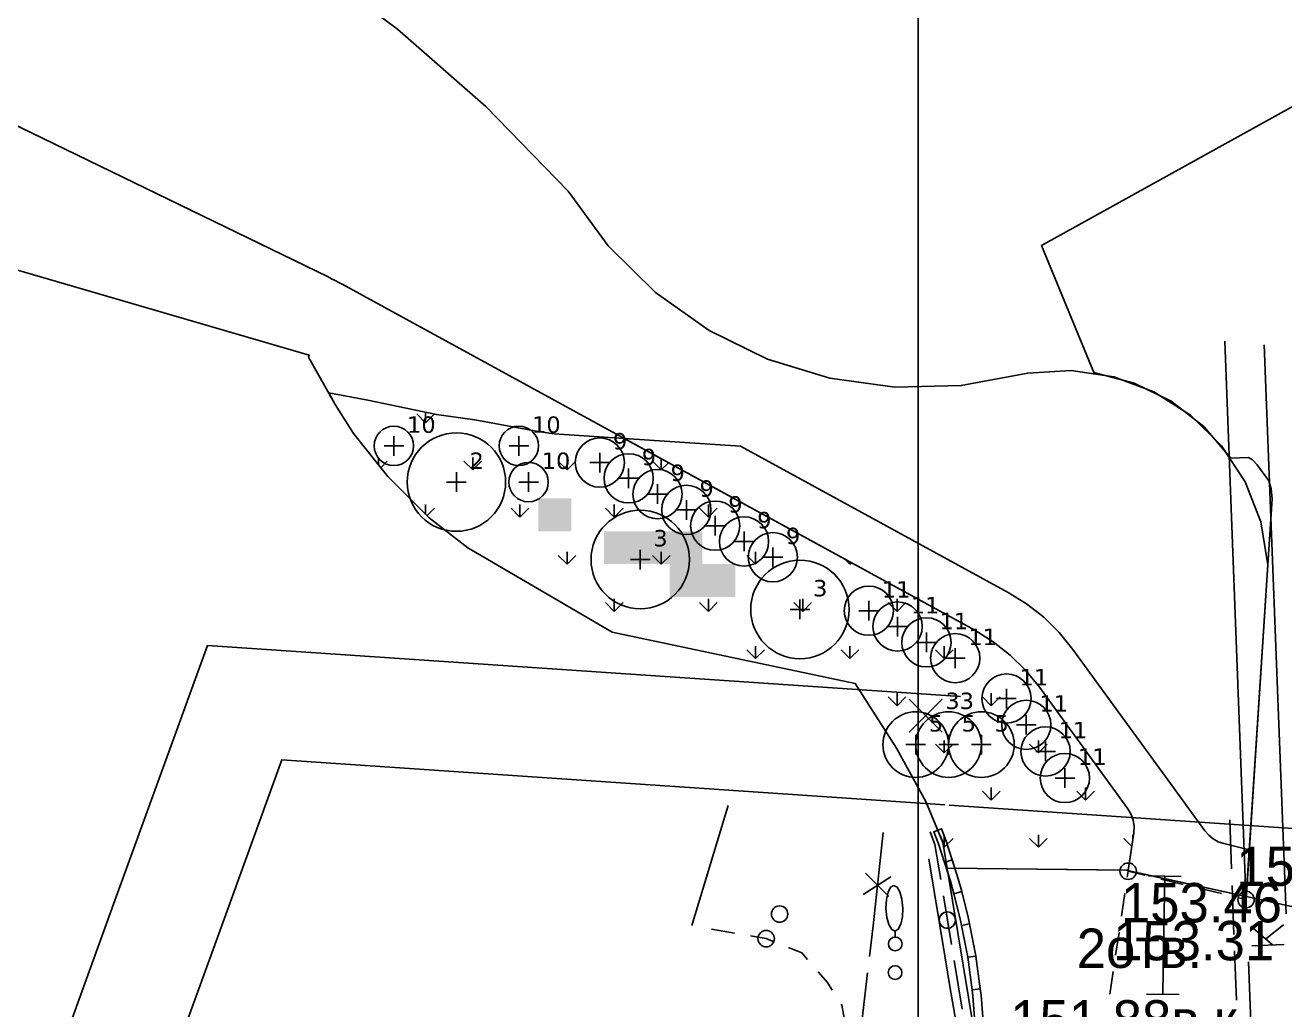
# Model space of a CAD drawing. Header units: metres. Extents: x -2743 to 126, y 13385 to 13916.
# Drawn here: x -2101.37 to -2062.98, y 13715.44 to 13745.44 of the extents above; entities that cross this region are included whole.
import ezdxf

# ---------------------------------------------------------------- set-up
doc = ezdxf.new("R2010")
doc.units = ezdxf.units.M
for name, color, linetype in [('GREEN_LABELS', 7, 'Continuous'), ('GREEN_LAWN', 82, 'Continuous'), ('GREEN_REJECT', 1, 'Continuous'), ('GREEN_SHRUBS', 94, 'Continuous'), ('GREEN_TREES', 3, 'Continuous'), ('GREEN_ZONE_ALLOWED', 3, 'Continuous'), ('link-улица Берзарина_Граница работ$0$ГП_Граница проектирования', 7, 'Continuous'), ('link-улица Берзарина_Покрытия — Новые$0$ДВ_ПП_Газон_Р', 7, 'Continuous'), ('link-улица Берзарина_Покрытия — Новые$0$ДВ_ПП_Тип2_Р_покрытия_ПЧ_Местные', 7, 'Continuous'), ('link-улица Берзарина_Покрытия — Новые$0$ДВ_ПП_Тип7_У_ТР_до 3м за счет Газона', 7, 'Continuous'), ('link_улица Берзарина_борта$0$ДВ_ГП_П_Борт_БР100.30.15', 7, 'Continuous'), ('link_улица Берзарина_борта$0$ДВ_ГП_П_Борт_Пониженный_бетонный', 7, 'Continuous'), ('output[1-12]_3_ДЖКХ-24_03233kl$0$Красные линии', 7, 'Continuous'), ('output[1-12]_3_ДЖКХ-24_03233tp$0$Горизонтали', 7, 'Continuous'), ('output[1-12]_3_ДЖКХ-24_03233tp$0$Граница улицы', 7, 'Continuous'), ('output[1-12]_3_ДЖКХ-24_03233tp$0$Леса и газоны', 7, 'Continuous'), ('output[1-12]_3_ДЖКХ-24_03233tp$0$Ограды', 7, 'Continuous'), ('output[1-12]_3_ДЖКХ-24_03233tp$0$Полоса деревьев', 7, 'Continuous'), ('output[1-12]_3_ДЖКХ-24_03233up$0$Газопровод', 7, 'Continuous'), ('output[1-12]_3_ДЖКХ-24_03233up$0$Кабель связи', 7, 'Continuous'), ('output[1-12]_3_ДЖКХ-24_03233up$0$Кабель электрический', 7, 'Continuous'), ('output[1-12]_3_ДЖКХ-24_03233up$0$Канализация самотёчная', 7, 'Continuous'), ('output[1-12]_3_ДЖКХ-24_03233up$0$Теплосеть', 7, 'Continuous'), ('output[23]_brd$0$Рамки', 7, 'Continuous')]:
    doc.layers.add(name, color=color, linetype=linetype)
doc.styles.add('unicode', font='DejaVuSans.ttf')

# ---------------------------------------------------------------- blocks, each defined once
blk = doc.blocks.new('GREEN_TREE_ACER_GINNALA')
for p, q in [((-0.3, 0), (0.3, 0)), ((0, -0.3), (0, 0.3))]:
    blk.add_line(p, q)
blk.add_circle((0, 0), 1.5)
at = {"style": 'unicode', "flags": 1}
for tag, p in [('POS', (0.4, 0.4)), ('NUM', (0.4, -0.9)), ('SPECIES', (0.4, -1.8)), ('NPA', (0.4, -2.7))]:
    blk.add_attdef(tag, p, '', height=0.5, dxfattribs=at)
blk = doc.blocks.new('GREEN_TREE_CRATAEGUS_SUBMOLLIS')
for p, q in [((-0.3, 0), (0.3, 0)), ((0, -0.3), (0, 0.3))]:
    blk.add_line(p, q)
blk.add_circle((0, 0), 1.5)
at = {"style": 'unicode', "flags": 1}
for tag, p in [('POS', (0.4, 0.4)), ('NUM', (0.4, -0.9)), ('SPECIES', (0.4, -1.8)), ('NPA', (0.4, -2.7))]:
    blk.add_attdef(tag, p, '', height=0.5, dxfattribs=at)
blk = doc.blocks.new('GREEN_SHRUB_LONICERA_TATARICA')
for p, q in [((-0.3, 0), (0.3, 0)), ((0, -0.3), (0, 0.3))]:
    blk.add_line(p, q)
blk.add_circle((0, 0), 0.75)
at = {"style": 'unicode', "flags": 1}
for tag, p in [('POS', (0.4, 0.4)), ('NUM', (0.4, -0.9)), ('SPECIES', (0.4, -1.8)), ('NPA', (0.4, -2.7))]:
    blk.add_attdef(tag, p, '', height=0.5, dxfattribs=at)
blk = doc.blocks.new('GREEN_SHRUB_PHYSOCARPUS_OPULIFOLIUS')
for p, q in [((-0.3, 0), (0.3, 0)), ((0, -0.3), (0, 0.3))]:
    blk.add_line(p, q)
blk.add_circle((0, 0), 0.75)
at = {"style": 'unicode', "flags": 1}
for tag, p in [('POS', (0.4, 0.4)), ('NUM', (0.4, -0.9)), ('SPECIES', (0.4, -1.8)), ('NPA', (0.4, -2.7))]:
    blk.add_attdef(tag, p, '', height=0.5, dxfattribs=at)
blk = doc.blocks.new('GREEN_SHRUB_COTONEASTER_LUCIDUS')
for p, q in [((-0.3, 0), (0.3, 0)), ((0, -0.3), (0, 0.3))]:
    blk.add_line(p, q)
blk.add_circle((0, 0), 0.6)
at = {"style": 'unicode', "flags": 1}
for tag, p in [('POS', (0.4, 0.4)), ('NUM', (0.4, -0.9)), ('SPECIES', (0.4, -1.8)), ('NPA', (0.4, -2.7))]:
    blk.add_attdef(tag, p, '', height=0.5, dxfattribs=at)
blk = doc.blocks.new('GREEN_SHRUB_JUNIPERUS_SABINA')
for p, q in [((-0.3, 0), (0.3, 0)), ((0, -0.3), (0, 0.3))]:
    blk.add_line(p, q)
blk.add_circle((0, 0), 1)
at = {"style": 'unicode', "flags": 1}
for tag, p in [('POS', (0.4, 0.4)), ('NUM', (0.4, -0.9)), ('SPECIES', (0.4, -1.8)), ('NPA', (0.4, -2.7))]:
    blk.add_attdef(tag, p, '', height=0.5, dxfattribs=at)
blk = doc.blocks.new('GREEN_REJECT_MARK')
for p, q in [((-0.5, -0.5), (0.5, 0.5)), ((-0.5, 0.5), (0.5, -0.5))]:
    blk.add_line(p, q)
at = {"style": 'unicode'}
blk.add_attdef('NUM', (0.6, 0.2), '', height=0.5, dxfattribs=at)

msp = doc.modelspace()

# ---------------------------------------------------------------- hatches: boundary and pattern name
at = {"layer": 'GREEN_LAWN'}
h = msp.add_hatch(dxfattribs=at)
h.set_pattern_fill('GRASS', color=82, scale=0.08)
h.paths.add_polyline_path([(-2073.919, 13721.787), (-2074.814, 13723.415), (-2076.072, 13725.382), (-2083.484, 13726.947), (-2084.856, 13727.75), (-2087.877, 13729.517), (-2089.061, 13730.432), (-2090.322, 13731.69), (-2091.365, 13733.003), (-2091.919, 13733.882), (-2092.118, 13734.236), (-2090.924, 13734.015), (-2088.834, 13733.583), (-2087.67, 13733.414), (-2085.739, 13733.058), (-2085.244, 13732.989), (-2083.114, 13732.85), (-2072.427, 13727.006), (-2071.863, 13726.656), (-2071.344, 13726.247), (-2070.872, 13725.784), (-2070.453, 13725.27), (-2067.759, 13721.566), (-2067.66, 13721.398), (-2067.597, 13721.216), (-2067.569, 13721.025), (-2067.579, 13720.83), (-2067.749, 13719.694), (-2073.271, 13719.76), (-2073.4, 13720.539), (-2073.919, 13721.787)])
h.paths.add_polyline_path([(-2074.227, 13723.02), (-2074.129, 13723.029), (-2074.035, 13723.058), (-2073.948, 13723.104), (-2073.872, 13723.167), (-2073.809, 13723.243), (-2073.763, 13723.33), (-2073.734, 13723.424), (-2073.727, 13723.497), (-2073.72, 13723.424), (-2073.691, 13723.33), (-2073.645, 13723.243), (-2073.582, 13723.167), (-2073.506, 13723.104), (-2073.419, 13723.058), (-2073.325, 13723.029), (-2073.227, 13723.02), (-2073.129, 13723.029), (-2073.035, 13723.058), (-2072.948, 13723.104), (-2072.872, 13723.167), (-2072.809, 13723.243), (-2072.763, 13723.33), (-2072.734, 13723.424), (-2072.727, 13723.497), (-2072.72, 13723.424), (-2072.691, 13723.33), (-2072.645, 13723.243), (-2072.582, 13723.167), (-2072.506, 13723.104), (-2072.419, 13723.058), (-2072.325, 13723.029), (-2072.227, 13723.02), (-2072.129, 13723.029), (-2072.035, 13723.058), (-2071.948, 13723.104), (-2071.872, 13723.167), (-2071.809, 13723.243), (-2071.763, 13723.33), (-2071.734, 13723.424), (-2071.725, 13723.522), (-2071.734, 13723.62), (-2071.763, 13723.714), (-2071.809, 13723.801), (-2071.872, 13723.877), (-2071.948, 13723.94), (-2072.035, 13723.986), (-2072.129, 13724.015), (-2072.227, 13724.024), (-2072.325, 13724.015), (-2072.419, 13723.986), (-2072.506, 13723.94), (-2072.582, 13723.877), (-2072.645, 13723.801), (-2072.691, 13723.714), (-2072.72, 13723.62), (-2072.727, 13723.547), (-2072.734, 13723.62), (-2072.763, 13723.714), (-2072.809, 13723.801), (-2072.872, 13723.877), (-2072.948, 13723.94), (-2073.035, 13723.986), (-2073.129, 13724.015), (-2073.227, 13724.024), (-2073.325, 13724.015), (-2073.419, 13723.986), (-2073.506, 13723.94), (-2073.582, 13723.877), (-2073.645, 13723.801), (-2073.691, 13723.714), (-2073.72, 13723.62), (-2073.727, 13723.547), (-2073.734, 13723.62), (-2073.763, 13723.714), (-2073.809, 13723.801), (-2073.872, 13723.877), (-2073.948, 13723.94), (-2074.035, 13723.986), (-2074.129, 13724.015), (-2074.227, 13724.024), (-2074.325, 13724.015), (-2074.419, 13723.986), (-2074.506, 13723.94), (-2074.582, 13723.877), (-2074.645, 13723.801), (-2074.691, 13723.714), (-2074.72, 13723.62), (-2074.729, 13723.522), (-2074.72, 13723.424), (-2074.691, 13723.33), (-2074.645, 13723.243), (-2074.582, 13723.167), (-2074.506, 13723.104), (-2074.419, 13723.058), (-2074.325, 13723.029), (-2074.227, 13723.02)], flags=0)
h.paths.add_polyline_path([(-2073.901, 13726.136), (-2073.803, 13726.146), (-2073.709, 13726.174), (-2073.622, 13726.221), (-2073.546, 13726.283), (-2073.484, 13726.359), (-2073.437, 13726.446), (-2073.409, 13726.54), (-2073.399, 13726.638), (-2073.409, 13726.736), (-2073.437, 13726.831), (-2073.484, 13726.918), (-2073.546, 13726.994), (-2073.622, 13727.056), (-2073.709, 13727.103), (-2073.803, 13727.131), (-2073.901, 13727.141), (-2073.999, 13727.131), (-2074.094, 13727.103), (-2074.18, 13727.056), (-2074.257, 13726.994), (-2074.319, 13726.918), (-2074.365, 13726.831), (-2074.394, 13726.736), (-2074.404, 13726.638), (-2074.394, 13726.54), (-2074.365, 13726.446), (-2074.319, 13726.359), (-2074.257, 13726.283), (-2074.18, 13726.221), (-2074.094, 13726.174), (-2073.999, 13726.146), (-2073.901, 13726.136)], flags=0)
h.paths.add_polyline_path([(-2074.78, 13726.618), (-2074.682, 13726.628), (-2074.587, 13726.656), (-2074.501, 13726.703), (-2074.424, 13726.765), (-2074.362, 13726.841), (-2074.316, 13726.928), (-2074.287, 13727.022), (-2074.277, 13727.12), (-2074.287, 13727.218), (-2074.316, 13727.313), (-2074.362, 13727.4), (-2074.424, 13727.476), (-2074.501, 13727.538), (-2074.587, 13727.585), (-2074.682, 13727.613), (-2074.78, 13727.623), (-2074.878, 13727.613), (-2074.972, 13727.585), (-2075.059, 13727.538), (-2075.135, 13727.476), (-2075.197, 13727.4), (-2075.244, 13727.313), (-2075.273, 13727.218), (-2075.282, 13727.12), (-2075.273, 13727.022), (-2075.244, 13726.928), (-2075.197, 13726.841), (-2075.135, 13726.765), (-2075.059, 13726.703), (-2074.972, 13726.656), (-2074.878, 13726.628), (-2074.78, 13726.618)], flags=0)
h.paths.add_polyline_path([(-2075.756, 13727.11), (-2075.658, 13727.1), (-2075.56, 13727.11), (-2075.466, 13727.138), (-2075.379, 13727.185), (-2075.303, 13727.247), (-2075.24, 13727.323), (-2075.194, 13727.41), (-2075.165, 13727.504), (-2075.156, 13727.602), (-2075.165, 13727.7), (-2075.194, 13727.795), (-2075.24, 13727.881), (-2075.303, 13727.958), (-2075.379, 13728.02), (-2075.466, 13728.067), (-2075.56, 13728.095), (-2075.658, 13728.105), (-2075.756, 13728.095), (-2075.85, 13728.067), (-2075.937, 13728.02), (-2076.013, 13727.958), (-2076.076, 13727.881), (-2076.122, 13727.795), (-2076.151, 13727.7), (-2076.161, 13727.602), (-2076.151, 13727.504), (-2076.122, 13727.41), (-2076.076, 13727.323), (-2076.013, 13727.247), (-2075.937, 13727.185), (-2075.85, 13727.138), (-2075.756, 13727.11)], flags=0)
h.paths.add_polyline_path([(-2077.999, 13726.418), (-2077.756, 13726.394), (-2077.513, 13726.418), (-2077.279, 13726.489), (-2077.064, 13726.604), (-2076.875, 13726.759), (-2076.72, 13726.948), (-2076.605, 13727.163), (-2076.534, 13727.397), (-2076.51, 13727.64), (-2076.534, 13727.883), (-2076.605, 13728.117), (-2076.72, 13728.332), (-2076.875, 13728.521), (-2077.064, 13728.676), (-2077.279, 13728.791), (-2077.513, 13728.862), (-2077.756, 13728.886), (-2077.999, 13728.862), (-2078.233, 13728.791), (-2078.448, 13728.676), (-2078.637, 13728.521), (-2078.792, 13728.332), (-2078.907, 13728.117), (-2078.978, 13727.883), (-2079.002, 13727.64), (-2078.978, 13727.397), (-2078.907, 13727.163), (-2078.792, 13726.948), (-2078.637, 13726.759), (-2078.448, 13726.604), (-2078.233, 13726.489), (-2077.999, 13726.418)], flags=0)
h.paths.add_polyline_path([(-2082.623, 13727.916), (-2082.38, 13727.94), (-2082.146, 13728.011), (-2081.931, 13728.126), (-2081.742, 13728.281), (-2081.587, 13728.47), (-2081.472, 13728.685), (-2081.401, 13728.919), (-2081.377, 13729.162), (-2081.401, 13729.405), (-2081.472, 13729.639), (-2081.587, 13729.854), (-2081.742, 13730.043), (-2081.931, 13730.198), (-2082.146, 13730.313), (-2082.38, 13730.384), (-2082.623, 13730.408), (-2082.866, 13730.384), (-2083.1, 13730.313), (-2083.315, 13730.198), (-2083.504, 13730.043), (-2083.659, 13729.854), (-2083.774, 13729.639), (-2083.845, 13729.405), (-2083.869, 13729.162), (-2083.845, 13728.919), (-2083.774, 13728.685), (-2083.659, 13728.47), (-2083.504, 13728.281), (-2083.315, 13728.126), (-2083.1, 13728.011), (-2082.866, 13727.94), (-2082.623, 13727.916)], flags=0)
h.paths.add_polyline_path([(-2078.582, 13728.729), (-2078.484, 13728.739), (-2078.39, 13728.768), (-2078.303, 13728.814), (-2078.227, 13728.877), (-2078.164, 13728.953), (-2078.118, 13729.04), (-2078.089, 13729.134), (-2078.08, 13729.232), (-2078.089, 13729.33), (-2078.118, 13729.424), (-2078.164, 13729.511), (-2078.227, 13729.587), (-2078.303, 13729.65), (-2078.39, 13729.696), (-2078.484, 13729.725), (-2078.582, 13729.734), (-2078.68, 13729.725), (-2078.774, 13729.696), (-2078.861, 13729.65), (-2078.937, 13729.587), (-2079, 13729.511), (-2079.046, 13729.424), (-2079.075, 13729.33), (-2079.084, 13729.232), (-2079.075, 13729.134), (-2079.046, 13729.04), (-2079, 13728.953), (-2078.937, 13728.877), (-2078.861, 13728.814), (-2078.774, 13728.768), (-2078.68, 13728.739), (-2078.582, 13728.729)], flags=0)
h.paths.add_polyline_path([(-2079.461, 13729.21), (-2079.363, 13729.22), (-2079.269, 13729.248), (-2079.182, 13729.295), (-2079.106, 13729.357), (-2079.043, 13729.434), (-2078.997, 13729.52), (-2078.968, 13729.615), (-2078.959, 13729.713), (-2078.968, 13729.811), (-2078.997, 13729.905), (-2079.043, 13729.992), (-2079.106, 13730.068), (-2079.182, 13730.13), (-2079.269, 13730.177), (-2079.363, 13730.205), (-2079.461, 13730.215), (-2079.559, 13730.205), (-2079.653, 13730.177), (-2079.74, 13730.13), (-2079.816, 13730.068), (-2079.879, 13729.992), (-2079.925, 13729.905), (-2079.954, 13729.811), (-2079.964, 13729.713), (-2079.954, 13729.615), (-2079.925, 13729.52), (-2079.879, 13729.434), (-2079.816, 13729.357), (-2079.74, 13729.295), (-2079.653, 13729.248), (-2079.559, 13729.22), (-2079.461, 13729.21)], flags=0)
h.paths.add_polyline_path([(-2080.438, 13729.701), (-2080.34, 13729.691), (-2080.242, 13729.701), (-2080.148, 13729.729), (-2080.061, 13729.776), (-2079.985, 13729.838), (-2079.922, 13729.914), (-2079.876, 13730.001), (-2079.847, 13730.095), (-2079.838, 13730.193), (-2079.847, 13730.291), (-2079.876, 13730.386), (-2079.922, 13730.473), (-2079.985, 13730.549), (-2080.061, 13730.611), (-2080.148, 13730.658), (-2080.242, 13730.686), (-2080.34, 13730.696), (-2080.438, 13730.686), (-2080.533, 13730.658), (-2080.619, 13730.611), (-2080.696, 13730.549), (-2080.758, 13730.473), (-2080.804, 13730.386), (-2080.833, 13730.291), (-2080.843, 13730.193), (-2080.833, 13730.095), (-2080.804, 13730.001), (-2080.758, 13729.914), (-2080.696, 13729.838), (-2080.619, 13729.776), (-2080.533, 13729.729), (-2080.438, 13729.701)], flags=0)
h.paths.add_polyline_path([(-2081.317, 13730.181), (-2081.219, 13730.172), (-2081.121, 13730.181), (-2081.027, 13730.21), (-2080.94, 13730.256), (-2080.864, 13730.319), (-2080.802, 13730.395), (-2080.755, 13730.482), (-2080.727, 13730.576), (-2080.717, 13730.674), (-2080.727, 13730.772), (-2080.755, 13730.866), (-2080.802, 13730.953), (-2080.864, 13731.029), (-2080.94, 13731.092), (-2081.027, 13731.138), (-2081.121, 13731.167), (-2081.219, 13731.177), (-2081.317, 13731.167), (-2081.412, 13731.138), (-2081.499, 13731.092), (-2081.575, 13731.029), (-2081.637, 13730.953), (-2081.684, 13730.866), (-2081.712, 13730.772), (-2081.722, 13730.674), (-2081.712, 13730.576), (-2081.684, 13730.482), (-2081.637, 13730.395), (-2081.575, 13730.319), (-2081.499, 13730.256), (-2081.412, 13730.21), (-2081.317, 13730.181)], flags=0)
h.paths.add_polyline_path([(-2082.099, 13730.652), (-2082.001, 13730.662), (-2081.906, 13730.691), (-2081.819, 13730.737), (-2081.743, 13730.8), (-2081.681, 13730.876), (-2081.634, 13730.963), (-2081.606, 13731.057), (-2081.596, 13731.155), (-2081.606, 13731.253), (-2081.634, 13731.347), (-2081.681, 13731.434), (-2081.743, 13731.51), (-2081.819, 13731.573), (-2081.906, 13731.619), (-2082.001, 13731.648), (-2082.099, 13731.657), (-2082.197, 13731.648), (-2082.291, 13731.619), (-2082.378, 13731.573), (-2082.454, 13731.51), (-2082.516, 13731.434), (-2082.563, 13731.347), (-2082.591, 13731.253), (-2082.601, 13731.155), (-2082.591, 13731.057), (-2082.563, 13730.963), (-2082.516, 13730.876), (-2082.454, 13730.8), (-2082.378, 13730.737), (-2082.291, 13730.691), (-2082.197, 13730.662), (-2082.099, 13730.652)], flags=0)
h.paths.add_polyline_path([(-2086.027, 13731.02), (-2085.929, 13731.029), (-2085.835, 13731.058), (-2085.748, 13731.104), (-2085.672, 13731.167), (-2085.609, 13731.243), (-2085.563, 13731.33), (-2085.534, 13731.424), (-2085.525, 13731.522), (-2085.534, 13731.62), (-2085.563, 13731.714), (-2085.609, 13731.801), (-2085.672, 13731.877), (-2085.748, 13731.94), (-2085.835, 13731.986), (-2085.929, 13732.015), (-2086.027, 13732.024), (-2086.125, 13732.015), (-2086.219, 13731.986), (-2086.306, 13731.94), (-2086.382, 13731.877), (-2086.445, 13731.801), (-2086.491, 13731.714), (-2086.52, 13731.62), (-2086.529, 13731.522), (-2086.52, 13731.424), (-2086.491, 13731.33), (-2086.445, 13731.243), (-2086.382, 13731.167), (-2086.306, 13731.104), (-2086.219, 13731.058), (-2086.125, 13731.029), (-2086.027, 13731.02)], flags=0)
h.paths.add_polyline_path([(-2088.227, 13730.276), (-2087.984, 13730.3), (-2087.75, 13730.371), (-2087.535, 13730.486), (-2087.346, 13730.641), (-2087.191, 13730.83), (-2087.076, 13731.045), (-2087.005, 13731.279), (-2086.981, 13731.522), (-2087.005, 13731.765), (-2087.076, 13731.999), (-2087.191, 13732.214), (-2087.346, 13732.403), (-2087.535, 13732.558), (-2087.75, 13732.673), (-2087.984, 13732.744), (-2088.227, 13732.768), (-2088.47, 13732.744), (-2088.704, 13732.673), (-2088.919, 13732.558), (-2089.108, 13732.403), (-2089.263, 13732.214), (-2089.378, 13731.999), (-2089.449, 13731.765), (-2089.473, 13731.522), (-2089.449, 13731.279), (-2089.378, 13731.045), (-2089.263, 13730.83), (-2089.108, 13730.641), (-2088.919, 13730.486), (-2088.704, 13730.371), (-2088.47, 13730.3), (-2088.227, 13730.276)], flags=0)
h.paths.add_polyline_path([(-2083.076, 13731.143), (-2082.978, 13731.133), (-2082.88, 13731.143), (-2082.785, 13731.171), (-2082.699, 13731.218), (-2082.622, 13731.28), (-2082.56, 13731.357), (-2082.513, 13731.443), (-2082.485, 13731.538), (-2082.475, 13731.636), (-2082.485, 13731.734), (-2082.513, 13731.828), (-2082.56, 13731.915), (-2082.622, 13731.991), (-2082.699, 13732.053), (-2082.785, 13732.1), (-2082.88, 13732.128), (-2082.978, 13732.138), (-2083.076, 13732.128), (-2083.17, 13732.1), (-2083.257, 13732.053), (-2083.333, 13731.991), (-2083.395, 13731.915), (-2083.442, 13731.828), (-2083.47, 13731.734), (-2083.48, 13731.636), (-2083.47, 13731.538), (-2083.442, 13731.443), (-2083.395, 13731.357), (-2083.333, 13731.28), (-2083.257, 13731.218), (-2083.17, 13731.171), (-2083.076, 13731.143)], flags=0)
h.paths.add_polyline_path([(-2083.955, 13731.624), (-2083.857, 13731.614), (-2083.759, 13731.624), (-2083.665, 13731.652), (-2083.578, 13731.699), (-2083.502, 13731.761), (-2083.439, 13731.837), (-2083.393, 13731.924), (-2083.364, 13732.018), (-2083.354, 13732.116), (-2083.364, 13732.214), (-2083.393, 13732.309), (-2083.439, 13732.396), (-2083.502, 13732.472), (-2083.578, 13732.534), (-2083.665, 13732.581), (-2083.759, 13732.609), (-2083.857, 13732.619), (-2083.955, 13732.609), (-2084.049, 13732.581), (-2084.136, 13732.534), (-2084.212, 13732.472), (-2084.275, 13732.396), (-2084.321, 13732.309), (-2084.35, 13732.214), (-2084.359, 13732.116), (-2084.35, 13732.018), (-2084.321, 13731.924), (-2084.275, 13731.837), (-2084.212, 13731.761), (-2084.136, 13731.699), (-2084.049, 13731.652), (-2083.955, 13731.624)], flags=0)
h.paths.add_polyline_path([(-2090.132, 13732.12), (-2090.034, 13732.129), (-2089.94, 13732.158), (-2089.853, 13732.204), (-2089.777, 13732.267), (-2089.714, 13732.343), (-2089.668, 13732.43), (-2089.639, 13732.524), (-2089.63, 13732.622), (-2089.639, 13732.72), (-2089.668, 13732.814), (-2089.714, 13732.901), (-2089.777, 13732.977), (-2089.853, 13733.04), (-2089.94, 13733.086), (-2090.034, 13733.115), (-2090.132, 13733.124), (-2090.23, 13733.115), (-2090.324, 13733.086), (-2090.411, 13733.04), (-2090.487, 13732.977), (-2090.55, 13732.901), (-2090.596, 13732.814), (-2090.625, 13732.72), (-2090.634, 13732.622), (-2090.625, 13732.524), (-2090.596, 13732.43), (-2090.55, 13732.343), (-2090.487, 13732.267), (-2090.411, 13732.204), (-2090.324, 13732.158), (-2090.23, 13732.129), (-2090.132, 13732.12)], flags=0)
h.paths.add_polyline_path([(-2086.322, 13732.12), (-2086.224, 13732.129), (-2086.13, 13732.158), (-2086.043, 13732.204), (-2085.967, 13732.267), (-2085.904, 13732.343), (-2085.858, 13732.43), (-2085.829, 13732.524), (-2085.82, 13732.622), (-2085.829, 13732.72), (-2085.858, 13732.814), (-2085.904, 13732.901), (-2085.967, 13732.977), (-2086.043, 13733.04), (-2086.13, 13733.086), (-2086.224, 13733.115), (-2086.322, 13733.124), (-2086.42, 13733.115), (-2086.514, 13733.086), (-2086.601, 13733.04), (-2086.677, 13732.977), (-2086.74, 13732.901), (-2086.786, 13732.814), (-2086.815, 13732.72), (-2086.824, 13732.622), (-2086.815, 13732.524), (-2086.786, 13732.43), (-2086.74, 13732.343), (-2086.677, 13732.267), (-2086.601, 13732.204), (-2086.514, 13732.158), (-2086.42, 13732.129), (-2086.322, 13732.12)], flags=0)
h.paths.add_polyline_path([(-2069.681, 13722.002), (-2069.583, 13722.012), (-2069.489, 13722.04), (-2069.402, 13722.087), (-2069.326, 13722.149), (-2069.264, 13722.225), (-2069.217, 13722.312), (-2069.189, 13722.406), (-2069.179, 13722.504), (-2069.189, 13722.602), (-2069.217, 13722.697), (-2069.264, 13722.784), (-2069.326, 13722.86), (-2069.402, 13722.922), (-2069.489, 13722.969), (-2069.583, 13722.997), (-2069.681, 13723.007), (-2069.779, 13722.997), (-2069.874, 13722.969), (-2069.961, 13722.922), (-2070.037, 13722.86), (-2070.099, 13722.784), (-2070.146, 13722.697), (-2070.174, 13722.602), (-2070.184, 13722.504), (-2070.174, 13722.406), (-2070.146, 13722.312), (-2070.099, 13722.225), (-2070.037, 13722.149), (-2069.961, 13722.087), (-2069.874, 13722.04), (-2069.779, 13722.012), (-2069.681, 13722.002)], flags=0)
h.paths.add_polyline_path([(-2070.368, 13722.823), (-2070.27, 13722.813), (-2070.172, 13722.823), (-2070.078, 13722.851), (-2069.991, 13722.898), (-2069.915, 13722.96), (-2069.852, 13723.036), (-2069.806, 13723.123), (-2069.777, 13723.217), (-2069.767, 13723.315), (-2069.777, 13723.413), (-2069.806, 13723.508), (-2069.852, 13723.595), (-2069.915, 13723.671), (-2069.991, 13723.733), (-2070.078, 13723.78), (-2070.172, 13723.808), (-2070.27, 13723.818), (-2070.368, 13723.808), (-2070.462, 13723.78), (-2070.549, 13723.733), (-2070.625, 13723.671), (-2070.688, 13723.595), (-2070.734, 13723.508), (-2070.763, 13723.413), (-2070.772, 13723.315), (-2070.763, 13723.217), (-2070.734, 13723.123), (-2070.688, 13723.036), (-2070.625, 13722.96), (-2070.549, 13722.898), (-2070.462, 13722.851), (-2070.368, 13722.823)], flags=0)
h.paths.add_polyline_path([(-2070.956, 13723.634), (-2070.858, 13723.624), (-2070.76, 13723.634), (-2070.666, 13723.662), (-2070.579, 13723.709), (-2070.503, 13723.771), (-2070.441, 13723.847), (-2070.394, 13723.934), (-2070.366, 13724.028), (-2070.356, 13724.126), (-2070.366, 13724.224), (-2070.394, 13724.319), (-2070.441, 13724.406), (-2070.503, 13724.482), (-2070.579, 13724.544), (-2070.666, 13724.591), (-2070.76, 13724.619), (-2070.858, 13724.629), (-2070.956, 13724.619), (-2071.051, 13724.591), (-2071.137, 13724.544), (-2071.214, 13724.482), (-2071.276, 13724.406), (-2071.323, 13724.319), (-2071.351, 13724.224), (-2071.361, 13724.126), (-2071.351, 13724.028), (-2071.323, 13723.934), (-2071.276, 13723.847), (-2071.214, 13723.771), (-2071.137, 13723.709), (-2071.051, 13723.662), (-2070.956, 13723.634)], flags=0)
h.paths.add_polyline_path([(-2071.56, 13724.433), (-2071.462, 13724.423), (-2071.364, 13724.433), (-2071.27, 13724.461), (-2071.183, 13724.508), (-2071.107, 13724.57), (-2071.044, 13724.646), (-2070.998, 13724.733), (-2070.969, 13724.828), (-2070.96, 13724.926), (-2070.969, 13725.024), (-2070.998, 13725.118), (-2071.044, 13725.205), (-2071.107, 13725.281), (-2071.183, 13725.343), (-2071.27, 13725.39), (-2071.364, 13725.418), (-2071.462, 13725.428), (-2071.56, 13725.418), (-2071.654, 13725.39), (-2071.741, 13725.343), (-2071.817, 13725.281), (-2071.88, 13725.205), (-2071.926, 13725.118), (-2071.955, 13725.024), (-2071.965, 13724.926), (-2071.955, 13724.828), (-2071.926, 13724.733), (-2071.88, 13724.646), (-2071.817, 13724.57), (-2071.741, 13724.508), (-2071.654, 13724.461), (-2071.56, 13724.433)], flags=0)
h.paths.add_polyline_path([(-2073.023, 13725.654), (-2072.925, 13725.664), (-2072.831, 13725.692), (-2072.744, 13725.739), (-2072.668, 13725.801), (-2072.605, 13725.877), (-2072.559, 13725.964), (-2072.53, 13726.058), (-2072.52, 13726.156), (-2072.53, 13726.254), (-2072.559, 13726.349), (-2072.605, 13726.436), (-2072.668, 13726.512), (-2072.744, 13726.574), (-2072.831, 13726.621), (-2072.925, 13726.649), (-2073.023, 13726.659), (-2073.121, 13726.649), (-2073.215, 13726.621), (-2073.302, 13726.574), (-2073.378, 13726.512), (-2073.441, 13726.436), (-2073.487, 13726.349), (-2073.516, 13726.254), (-2073.525, 13726.156), (-2073.516, 13726.058), (-2073.487, 13725.964), (-2073.441, 13725.877), (-2073.378, 13725.801), (-2073.302, 13725.739), (-2073.215, 13725.692), (-2073.121, 13725.664), (-2073.023, 13725.654)], flags=0)
at = {"layer": 'GREEN_ZONE_ALLOWED', "transparency": 33554508}
h = msp.add_hatch(color=3, dxfattribs=at)
h.dxf.hatch_style = 1
h.paths.add_polyline_path([(-2085.727, 13731.022), (-2084.727, 13731.022), (-2084.727, 13730.022), (-2085.727, 13730.022), (-2085.727, 13731.022)])
h = msp.add_hatch(color=3, dxfattribs=at)
h.dxf.hatch_style = 1
h.paths.add_polyline_path([(-2080.727, 13729.022), (-2079.727, 13729.022), (-2079.727, 13728.022), (-2080.727, 13728.022), (-2081.727, 13728.022), (-2081.727, 13729.022), (-2082.727, 13729.022), (-2083.727, 13729.022), (-2083.727, 13730.022), (-2082.727, 13730.022), (-2081.727, 13730.022), (-2080.727, 13730.022), (-2080.727, 13729.022)])

# ---------------------------------------------------------------- linework, layer by layer
at = {"layer": 'link-улица Берзарина_Граница работ$0$ГП_Граница проектирования'}
msp.add_lwpolyline([(-2002.701, 13690.383), (-2013.582, 13696.083), (-2018.344, 13698.028), (-2015.815, 13704.218), (-2037.774, 13713.186), (-2057.346, 13717.399), (-2067.815, 13719.695), (-2073.271, 13719.76), (-2073.4, 13720.539), (-2073.919, 13721.787), (-2074.814, 13723.415), (-2076.072, 13725.382), (-2083.484, 13726.947), (-2084.856, 13727.75), (-2087.877, 13729.517), (-2089.061, 13730.432), (-2090.322, 13731.69), (-2091.365, 13733.003), (-2091.919, 13733.882), (-2092.731, 13735.328), (-2092.714, 13735.388), (-2102.118, 13738.128)], dxfattribs=at)
at = {"layer": 'link-улица Берзарина_Покрытия — Новые$0$ДВ_ПП_Газон_Р'}
msp.add_lwpolyline([(-2071.863, 13726.656), (-2071.344, 13726.247), (-2070.872, 13725.784), (-2070.453, 13725.27), (-2067.759, 13721.566), (-2067.66, 13721.398), (-2067.597, 13721.216), (-2067.569, 13721.025), (-2067.579, 13720.83), (-2067.749, 13719.694), (-2073.271, 13719.76), (-2073.4, 13720.539), (-2073.919, 13721.787), (-2074.814, 13723.415), (-2076.072, 13725.382), (-2083.484, 13726.947), (-2084.856, 13727.75), (-2087.877, 13729.517), (-2089.061, 13730.432), (-2090.322, 13731.69), (-2091.365, 13733.003), (-2091.919, 13733.882), (-2092.118, 13734.236), (-2090.924, 13734.015), (-2088.834, 13733.583), (-2087.67, 13733.414), (-2085.739, 13733.058), (-2085.244, 13732.989), (-2083.114, 13732.85), (-2072.427, 13727.006), (-2071.863, 13726.656)], close=True, dxfattribs=at)
at = {"layer": 'link-улица Берзарина_Покрытия — Новые$0$ДВ_ПП_Тип2_Р_покрытия_ПЧ_Местные'}
msp.add_lwpolyline([(-2061.085, 13743.883), (-2070.397, 13738.726), (-2068.797, 13734.857), (-2067.57, 13734.536), (-2066.444, 13733.982), (-2065.45, 13733.214), (-2064.622, 13732.254), (-2064.088, 13732.274), (-2063.958, 13732.198), (-2063.823, 13732.046), (-2063.468, 13731.564), (-2063.397, 13731.32), (-2063.359, 13731.01), (-2063.499, 13729.002), (-2064.154, 13718.892), (-2057.346, 13717.399), (-2056.54, 13729.014), (-2056.516, 13729.354), (-2056.383, 13731.275), (-2056.286, 13731.607), (-2056.194, 13731.736), (-2055.852, 13732.102), (-2055.593, 13732.191), (-2061.085, 13743.883)], close=True, dxfattribs=at)
at = {"layer": 'link-улица Берзарина_Покрытия — Новые$0$ДВ_ПП_Тип7_У_ТР_до 3м за счет Газона'}
msp.add_lwpolyline([(-2069.438, 13726.425), (-2069.857, 13726.939), (-2070.328, 13727.402), (-2070.848, 13727.81), (-2071.412, 13728.16), (-2079.564, 13732.619), (-2083.114, 13732.85), (-2072.427, 13727.006), (-2071.863, 13726.656), (-2071.344, 13726.247), (-2070.872, 13725.784), (-2070.453, 13725.27), (-2067.759, 13721.566), (-2067.66, 13721.398), (-2067.597, 13721.216), (-2067.569, 13721.025), (-2067.579, 13720.83), (-2067.751, 13719.681), (-2064.154, 13718.892), (-2064.062, 13720.321), (-2064.839, 13720.508), (-2065.007, 13720.564), (-2065.161, 13720.649), (-2065.298, 13720.759), (-2065.414, 13720.892), (-2066.546, 13722.448), (-2069.438, 13726.425)], close=True, dxfattribs=at)
at = {"layer": 'link_улица Берзарина_борта$0$ДВ_ГП_П_Борт_БР100.30.15'}
msp.add_lwpolyline([(-2092.889, 13747.459), (-2090.027, 13745.32), (-2087.332, 13742.96), (-2084.817, 13740.385), (-2083.601, 13738.717), (-2082.16, 13737.299), (-2080.528, 13736.144), (-2078.744, 13735.269), (-2076.843, 13734.686), (-2074.863, 13734.411), (-2072.841, 13734.459), (-2070.814, 13734.843), (-2069.491, 13734.926), (-2068.194, 13734.732), (-2066.966, 13734.274), (-2065.848, 13733.561), (-2064.906, 13732.629), (-2064.187, 13731.532), (-2063.711, 13730.31), (-2063.499, 13729.002), (-2064.16, 13718.802)], dxfattribs=at)
at = {"layer": 'link_улица Берзарина_борта$0$ДВ_ГП_П_Борт_Пониженный_бетонный'}
msp.add_lwpolyline([(-2144.134, 13752.459), (-2105.038, 13743.792), (-2104.585, 13743.677), (-2104.139, 13743.537), (-2103.702, 13743.37), (-2103.276, 13743.178), (-2092.137, 13737.771), (-2092.029, 13737.717), (-2091.921, 13737.662), (-2091.813, 13737.606), (-2091.707, 13737.549), (-2072.427, 13727.006), (-2071.863, 13726.656), (-2071.344, 13726.247), (-2070.872, 13725.784), (-2070.453, 13725.27), (-2067.759, 13721.566), (-2067.66, 13721.398), (-2067.597, 13721.216), (-2067.569, 13721.025), (-2067.579, 13720.83), (-2067.751, 13719.681)], dxfattribs=at)
at = {"layer": 'output[1-12]_3_ДЖКХ-24_03233kl$0$Красные линии'}
for points in [[(-2073.301, 13720.583), (-2073.447, 13720.958), (-2073.68, 13720.867), (-2073.536, 13720.499), (-2073.352, 13719.931), (-2073.114, 13720.008), (-2073.301, 13720.583)], [(-2072.929, 13719.435), (-2073.114, 13720.008), (-2073.352, 13719.931), (-2073.169, 13719.365), (-2073.069, 13718.98), (-2072.827, 13719.042), (-2072.929, 13719.435)], [(-2072.627, 13718.267), (-2072.827, 13719.042), (-2073.069, 13718.98), (-2072.87, 13718.211), (-2072.832, 13718.016), (-2072.587, 13718.064), (-2072.627, 13718.267)], [(-2072.395, 13717.082), (-2072.587, 13718.064), (-2072.832, 13718.016), (-2072.642, 13717.042), (-2072.642, 13717.042), (-2072.394, 13717.075), (-2072.395, 13717.082)], [(-2072.261, 13716.084), (-2072.394, 13717.075), (-2072.642, 13717.042), (-2072.509, 13716.051), (-2072.261, 13716.084)], [(-2072.235, 13715.886), (-2072.261, 13716.084), (-2072.509, 13716.051), (-2072.483, 13715.86), (-2072.425, 13715.062), (-2072.175, 13715.081), (-2072.235, 13715.886)]]:
    msp.add_lwpolyline(points, close=True, dxfattribs=at)
at = {"layer": 'output[1-12]_3_ДЖКХ-24_03233tp$0$Горизонтали'}
for centre in [(-2067.753, 13719.665), (-2064.16, 13718.802), (-2078.786, 13717.61)]:
    msp.add_circle(centre, 0.25, dxfattribs=at)
at = {"layer": 'output[1-12]_3_ДЖКХ-24_03233tp$0$Граница улицы'}
for points in [[(-2064.053, 13720.435), (-2064.099, 13719.734)], [(-2067.246, 13719.543), (-2067.753, 13719.665), (-2067.78, 13719.486)], [(-2066.077, 13719.262), (-2066.76, 13719.426)], [(-2064.132, 13719.235), (-2064.16, 13718.802), (-2064.421, 13718.865)], [(-2067.854, 13718.991), (-2067.957, 13718.297)], [(-2064.907, 13718.982), (-2065.591, 13719.146)], [(-2079.751, 13717.779), (-2080.448, 13717.902)], [(-2078.575, 13717.526), (-2078.786, 13717.61), (-2079.259, 13717.693)], [(-2068.031, 13717.802), (-2068.135, 13717.107)], [(-2077.525, 13716.977), (-2077.698, 13717.177), (-2078.11, 13717.341)], [(-2076.77, 13716.038), (-2076.919, 13716.276), (-2077.198, 13716.599)], [(-2068.209, 13716.613), (-2068.313, 13715.918)], [(-2076.362, 13714.925), (-2076.481, 13715.58), (-2076.503, 13715.615)]]:
    msp.add_lwpolyline(points, dxfattribs=at)
at = {"layer": 'output[1-12]_3_ДЖКХ-24_03233tp$0$Леса и газоны'}
msp.add_circle((-2078.377, 13718.36), 0.25, dxfattribs=at)
at = {"layer": 'output[1-12]_3_ДЖКХ-24_03233tp$0$Ограды'}
for points in [[(-2073.786, 13720.868), (-2073.643, 13720.475), (-2073.466, 13719.408)], [(-2073.472, 13720.737), (-2073.4, 13720.539), (-2073.271, 13719.76)], [(-2073.825, 13720.042), (-2073.662, 13719.056)], [(-2073.271, 13719.76), (-2073.108, 13718.774)], [(-2073.662, 13719.056), (-2073.499, 13718.069)], [(-2073.385, 13718.915), (-2073.141, 13717.435)], [(-2073.108, 13718.774), (-2072.945, 13717.787)], [(-2073.499, 13718.069), (-2073.336, 13717.082)], [(-2072.945, 13717.787), (-2072.782, 13716.8)], [(-2073.336, 13717.082), (-2073.173, 13716.096)], [(-2073.059, 13716.941), (-2072.815, 13715.461)], [(-2072.782, 13716.8), (-2072.619, 13715.814)], [(-2073.173, 13716.096), (-2073.01, 13715.109)], [(-2072.619, 13715.814), (-2072.456, 13714.827)]]:
    msp.add_lwpolyline(points, dxfattribs=at)
msp.add_lwpolyline([(-2073.013, 13718.175), (-2073.032, 13718.272), (-2073.086, 13718.351), (-2073.165, 13718.405), (-2073.263, 13718.425), (-2073.36, 13718.405), (-2073.44, 13718.351), (-2073.493, 13718.272), (-2073.513, 13718.175), (-2073.493, 13718.077), (-2073.44, 13717.998), (-2073.36, 13717.944), (-2073.263, 13717.925), (-2073.165, 13717.944), (-2073.086, 13717.998), (-2073.032, 13718.077), (-2073.013, 13718.175)], close=True, dxfattribs=at)
msp.add_circle((-2073.263, 13718.175), 0.25, dxfattribs=at)
msp.add_circle((-2073.263, 13718.175), 0.25, dxfattribs=at)
at = {"layer": 'output[1-12]_3_ДЖКХ-24_03233tp$0$Полоса деревьев'}
for points in [[(-2074.895, 13719.231), (-2074.793, 13719.179), (-2074.708, 13719.032), (-2074.647, 13718.813), (-2074.619, 13718.543), (-2074.632, 13718.272), (-2074.682, 13718.049), (-2074.759, 13717.898), (-2074.858, 13717.841), (-2074.96, 13717.893), (-2075.045, 13718.04), (-2075.106, 13718.259), (-2075.134, 13718.529), (-2075.121, 13718.8), (-2075.071, 13719.023), (-2074.994, 13719.174), (-2074.895, 13719.231)], [(-2074.858, 13717.658), (-2074.858, 13717.841)]]:
    msp.add_lwpolyline(points, dxfattribs=at)
for centre in [(-2074.851, 13717.448), (-2074.858, 13716.577)]:
    msp.add_circle(centre, 0.21, dxfattribs=at)
at = {"layer": 'output[1-12]_3_ДЖКХ-24_03233up$0$Газопровод'}
for points in [[(-2079.939, 13721.67), (-2081.053, 13718.01)], [(-2066.133, 13719.508), (-2067.133, 13719.526)], [(-2066.698, 13715.914), (-2066.673, 13717.311), (-2066.633, 13719.517)], [(-2066.198, 13715.905), (-2067.198, 13715.923)]]:
    msp.add_lwpolyline(points, dxfattribs=at)
at = {"layer": 'output[1-12]_3_ДЖКХ-24_03233up$0$Кабель электрический'}
for points in [[(-2075.216, 13720.849), (-2075.527, 13718), (-2075.636, 13717.066)], [(-2075.051, 13718.897), (-2075.761, 13719.601)], [(-2074.987, 13719.494), (-2075.83, 13718.954)], [(-2075.693, 13716.569), (-2076.133, 13712.789)]]:
    msp.add_lwpolyline(points, dxfattribs=at)
at = {"layer": 'output[1-12]_3_ДЖКХ-24_03233up$0$Канализация самотёчная'}
for points in [[(-2064.141, 13718.4), (-2064.809, 13735.812)], [(-2062.939, 13718.367), (-2063.603, 13735.7)], [(-2064.654, 13721.233), (-2064.599, 13719.734)], [(-2064.581, 13719.234), (-2064.527, 13717.735)], [(-2063.559, 13717.601), (-2063.02, 13718.031)], [(-2063.35, 13717.419), (-2064.01, 13717.994)], [(-2063.987, 13717.394), (-2062.997, 13717.432)], [(-2064.509, 13717.235), (-2064.455, 13715.736)], [(-2063.417, 13699.489), (-2064.084, 13716.901)]]:
    msp.add_lwpolyline(points, dxfattribs=at)
at = {"layer": 'output[1-12]_3_ДЖКХ-24_03233up$0$Теплосеть'}
for points in [[(-2106.947, 13695.705), (-2102.732, 13707.483), (-2098.633, 13718.775), (-2095.814, 13726.541), (-2072.858, 13724.984)], [(-2106.947, 13685.853), (-2099.608, 13706.357), (-2095.512, 13717.642), (-2093.546, 13723.059), (-2073.344, 13721.69)], [(-2073.213, 13721.681), (-2047.442, 13719.934)]]:
    msp.add_lwpolyline(points, dxfattribs=at)
at = {"layer": 'output[23]_brd$0$Рамки'}
msp.add_lwpolyline([(-2074.156, 13548.586), (-2074.156, 13798.586), (-1824.156, 13798.586), (-1824.156, 13548.586), (-2074.156, 13548.586)], dxfattribs=at)

# ---------------------------------------------------------------- block references
at = {"layer": 'GREEN_REJECT'}
ref = msp.add_blockref('GREEN_REJECT_MARK', (-2073.924, 13724.406), dxfattribs=at)
ref.add_attrib('NUM', '33', (-2073.324, 13724.606), dxfattribs={"layer": 'GREEN_LABELS', "height": 0.5, "style": 'unicode'})
at = {"layer": 'GREEN_SHRUBS'}
for name, p in [('GREEN_SHRUB_COTONEASTER_LUCIDUS', (-2090.132, 13732.622)), ('GREEN_SHRUB_COTONEASTER_LUCIDUS', (-2086.322, 13732.622)), ('GREEN_SHRUB_LONICERA_TATARICA', (-2083.857, 13732.116)), ('GREEN_SHRUB_LONICERA_TATARICA', (-2082.978, 13731.636)), ('GREEN_SHRUB_COTONEASTER_LUCIDUS', (-2086.027, 13731.522)), ('GREEN_SHRUB_LONICERA_TATARICA', (-2082.099, 13731.155)), ('GREEN_SHRUB_LONICERA_TATARICA', (-2081.219, 13730.674)), ('GREEN_SHRUB_LONICERA_TATARICA', (-2080.34, 13730.193)), ('GREEN_SHRUB_LONICERA_TATARICA', (-2079.461, 13729.713)), ('GREEN_SHRUB_LONICERA_TATARICA', (-2078.582, 13729.232)), ('GREEN_SHRUB_PHYSOCARPUS_OPULIFOLIUS', (-2075.658, 13727.602)), ('GREEN_SHRUB_PHYSOCARPUS_OPULIFOLIUS', (-2074.78, 13727.12)), ('GREEN_SHRUB_PHYSOCARPUS_OPULIFOLIUS', (-2073.901, 13726.638)), ('GREEN_SHRUB_PHYSOCARPUS_OPULIFOLIUS', (-2073.023, 13726.156)), ('GREEN_SHRUB_PHYSOCARPUS_OPULIFOLIUS', (-2071.462, 13724.926)), ('GREEN_SHRUB_PHYSOCARPUS_OPULIFOLIUS', (-2070.858, 13724.126)), ('GREEN_SHRUB_JUNIPERUS_SABINA', (-2074.227, 13723.522)), ('GREEN_SHRUB_JUNIPERUS_SABINA', (-2073.227, 13723.522)), ('GREEN_SHRUB_JUNIPERUS_SABINA', (-2072.227, 13723.522)), ('GREEN_SHRUB_PHYSOCARPUS_OPULIFOLIUS', (-2070.27, 13723.315)), ('GREEN_SHRUB_PHYSOCARPUS_OPULIFOLIUS', (-2069.681, 13722.504))]:
    msp.add_blockref(name, p, dxfattribs=at)
at = {"layer": 'GREEN_TREES'}
for name, p in [('GREEN_TREE_CRATAEGUS_SUBMOLLIS', (-2088.227, 13731.522)), ('GREEN_TREE_ACER_GINNALA', (-2082.623, 13729.162)), ('GREEN_TREE_ACER_GINNALA', (-2077.756, 13727.64))]:
    msp.add_blockref(name, p, dxfattribs=at)

# ---------------------------------------------------------------- texts
at = {"layer": 'GREEN_LABELS', "style": 'unicode'}
for s, p in [('10', (-2089.732, 13733.022)), ('10', (-2085.922, 13733.022)), ('9', (-2083.457, 13732.516)), ('2', (-2087.827, 13731.922)), ('10', (-2085.627, 13731.922)), ('9', (-2082.578, 13732.036)), ('9', (-2081.699, 13731.555)), ('9', (-2080.819, 13731.074)), ('9', (-2079.94, 13730.593)), ('9', (-2079.061, 13730.113)), ('3', (-2082.223, 13729.562)), ('9', (-2078.182, 13729.632)), ('3', (-2077.356, 13728.04)), ('11', (-2075.258, 13728.002)), ('11', (-2074.38, 13727.52)), ('11', (-2073.501, 13727.038)), ('11', (-2072.623, 13726.556)), ('11', (-2071.062, 13725.326)), ('11', (-2070.458, 13724.526)), ('5', (-2073.827, 13723.922)), ('5', (-2072.827, 13723.922)), ('5', (-2071.827, 13723.922)), ('11', (-2069.87, 13723.715)), ('11', (-2069.281, 13722.904))]:
    msp.add_text(s, height=0.5, dxfattribs=at).set_placement(p)
at = {"layer": 'output[1-12]_3_ДЖКХ-24_03233tp$0$Горизонтали'}
for s, p in [('153.46', (-2064.453, 13719.217)), ('153.46', (-2067.973, 13718.106)), ('153.31', (-2068.211, 13716.95))]:
    msp.add_text(s, height=1.2, dxfattribs=at).set_placement(p)
at = {"layer": 'output[1-12]_3_ДЖКХ-24_03233up$0$Кабель связи'}
for s, p in [('2отв.', (-2069.32, 13716.717)), ('151.88в.к.', (-2071.347, 13714.536))]:
    msp.add_text(s, height=1.2, dxfattribs=at).set_placement(p)

doc.saveas('drawing.dxf')
